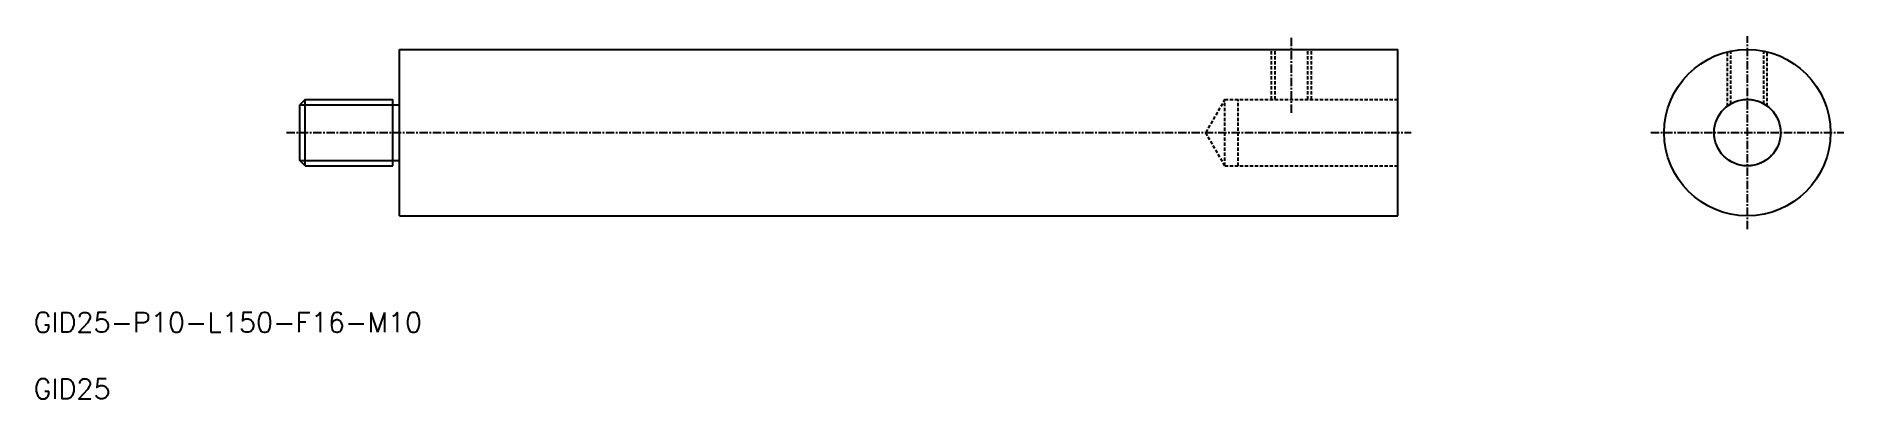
# Model space of a CAD drawing. Extents: x 10 to 282, y 10 to 64.
import ezdxf

# ---------------------------------------------------------------- set-up
doc = ezdxf.new("R2010")
doc.units = 0
doc.linetypes.add('CENTER', pattern=[2, 1.25, -0.25, 0.25, -0.25])
doc.linetypes.add('DASHED', pattern=[0.75, 0.5, -0.25])
doc.layers.get('0').update_dxf_attribs({"linetype": 'CONTINUOUS'})
doc.layers.add('CENTER', color=1, linetype='CENTER')
doc.styles.get("Standard").update_dxf_attribs({"font": 'txt.shx'})

msp = doc.modelspace()

# ---------------------------------------------------------------- linework, layer by layer
at = {"color": 7, "linetype": 'CONTINUOUS'}
for p, q in [((65, 62.5), (215, 62.5)), ((65, 37.5), (65, 62.5)), ((215, 37.5), (215, 62.5)), ((215, 37.5), (215, 62.5)), ((50.81, 55), (50, 54.19)), ((50.81, 45), (50.81, 55)), ((50.81, 55), (64, 55)), ((64, 45), (64, 55)), ((50, 45.81), (50, 54.19)), ((64, 54.19), (65, 54.19)), ((50.81, 45), (50, 45.81)), ((50.81, 45), (64, 45)), ((64, 45.81), (65, 45.81)), ((65, 37.5), (215, 37.5))]:
    msp.add_line(p, q, dxfattribs=at)
at = {"color": 3, "linetype": 'DASHED'}
for p, q in [((196, 55), (196, 62.5)), ((196.54, 55), (196.54, 62.5)), ((201.46, 55), (201.46, 62.5)), ((202, 55), (202, 62.5)), ((264.5, 54), (264.5, 62.13)), ((265.04, 54.35), (265.04, 62.26)), ((269.96, 54.35), (269.96, 62.26)), ((270.5, 54), (270.5, 62.13)), ((189, 55), (186.11, 50)), ((189, 45), (189, 55)), ((189, 55), (215, 55)), ((191, 45), (191, 55)), ((189, 45), (186.11, 50)), ((189, 45), (215, 45))]:
    msp.add_line(p, q, dxfattribs=at)
at = {"color": 3, "linetype": 'CONTINUOUS'}
for p, q in [((50, 54.19), (64, 54.19)), ((50, 45.81), (64, 45.81))]:
    msp.add_line(p, q, dxfattribs=at)
at = {"color": 7, "linetype": 'CONTINUOUS'}
for radius in [12.5, 5]:
    msp.add_circle((267.5, 50), radius, dxfattribs=at)
at = {"color": 3, "linetype": 'DASHED'}
msp.add_circle((267.5, 50), 5, dxfattribs=at)
at = {"layer": 'CENTER', "color": 1, "linetype": 'CENTER'}
for p, q in [((199, 53), (199, 64.5)), ((267.5, 35.5), (267.5, 64.5)), ((48, 50), (217, 50)), ((253, 50), (282, 50))]:
    msp.add_line(p, q, dxfattribs=at)

# ---------------------------------------------------------------- texts
at = {"color": 7, "linetype": 'CONTINUOUS'}
for s, p in [('GID25-P10-L150-F16-M10', (10, 20)), ('GID25', (10, 10))]:
    msp.add_text(s, height=3, dxfattribs=at).set_placement(p)

doc.saveas('drawing.dxf')
